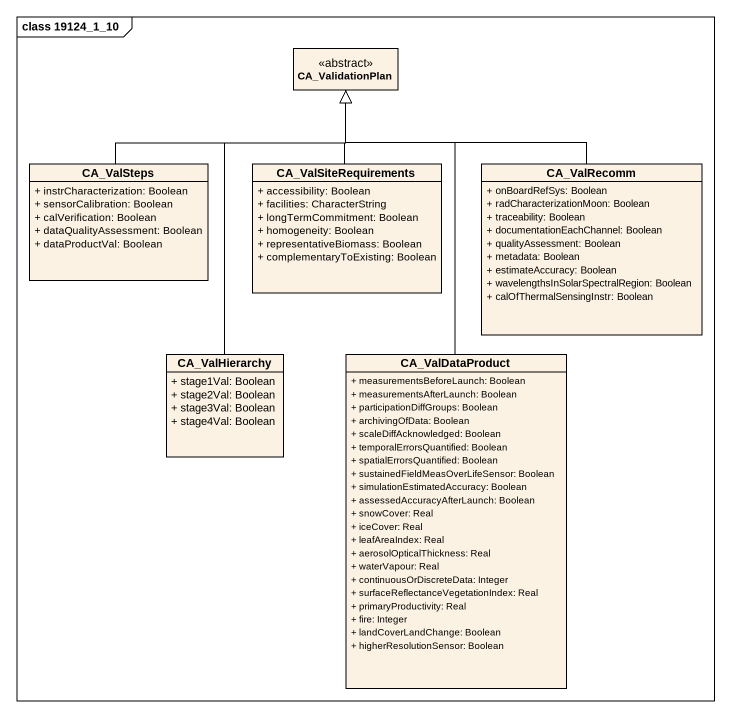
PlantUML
@startuml
mainframe class 19124_1_10
hide circle
hide empty members
skinparam classAttributeIconSize 0
class CA_ValidationPlan <<abstract>>
class CA_ValSteps {
  + instrCharacterization: Boolean
  + sensorCalibration: Boolean
  + calVerification: Boolean
  + dataQualityAssessment: Boolean
  + dataProductVal: Boolean
}
class CA_ValSiteRequirements {
  + accessibility: Boolean
  + facilities: CharacterString
  + longTermCommitment: Boolean
  + homogeneity: Boolean
  + representativeBiomass: Boolean
  + complementaryToExisting: Boolean
}
class CA_ValRecomm {
  + onBoardRefSys: Boolean
  + radCharacterizationMoon: Boolean
  + traceability: Boolean
  + documentationEachChannel: Boolean
  + qualityAssessment: Boolean
  + metadata: Boolean
  + estimateAccuracy: Boolean
  + wavelengthsInSolarSpectralRegion: Boolean
  + calOfThermalSensingInstr: Boolean
}
class CA_ValHierarchy {
  + stage1Val: Boolean
  + stage2Val: Boolean
  + stage3Val: Boolean
  + stage4Val: Boolean
}
class CA_ValDataProduct {
  + measurementsBeforeLaunch: Boolean
  + measurementsAfterLaunch: Boolean
  + participationDiffGroups: Boolean
  + archivingOfData: Boolean
  + scaleDiffAcknowledged: Boolean
  + temporalErrorsQuantified: Boolean
  + spatialErrorsQuantified: Boolean
  + sustainedFieldMeasOverLifeSensor: Boolean
  + simulationEstimatedAccuracy: Boolean
  + assessedAccuracyAfterLaunch: Boolean
  + snowCover: Real
  + iceCover: Real
  + leafAreaIndex: Real
  + aerosolOpticalThickness: Real
  + waterVapour: Real
  + continuousOrDiscreteData: Integer
  + surfaceReflectanceVegetationIndex: Real
  + primaryProductivity: Real
  + fire: Integer
  + landCoverLandChange: Boolean
  + higherResolutionSensor: Boolean
}
CA_ValSteps -up-|> CA_ValidationPlan
CA_ValSiteRequirements -up-|> CA_ValidationPlan
CA_ValRecomm -up-|> CA_ValidationPlan
CA_ValHierarchy -up-|> CA_ValidationPlan
CA_ValDataProduct -up-|> CA_ValidationPlan
@enduml
